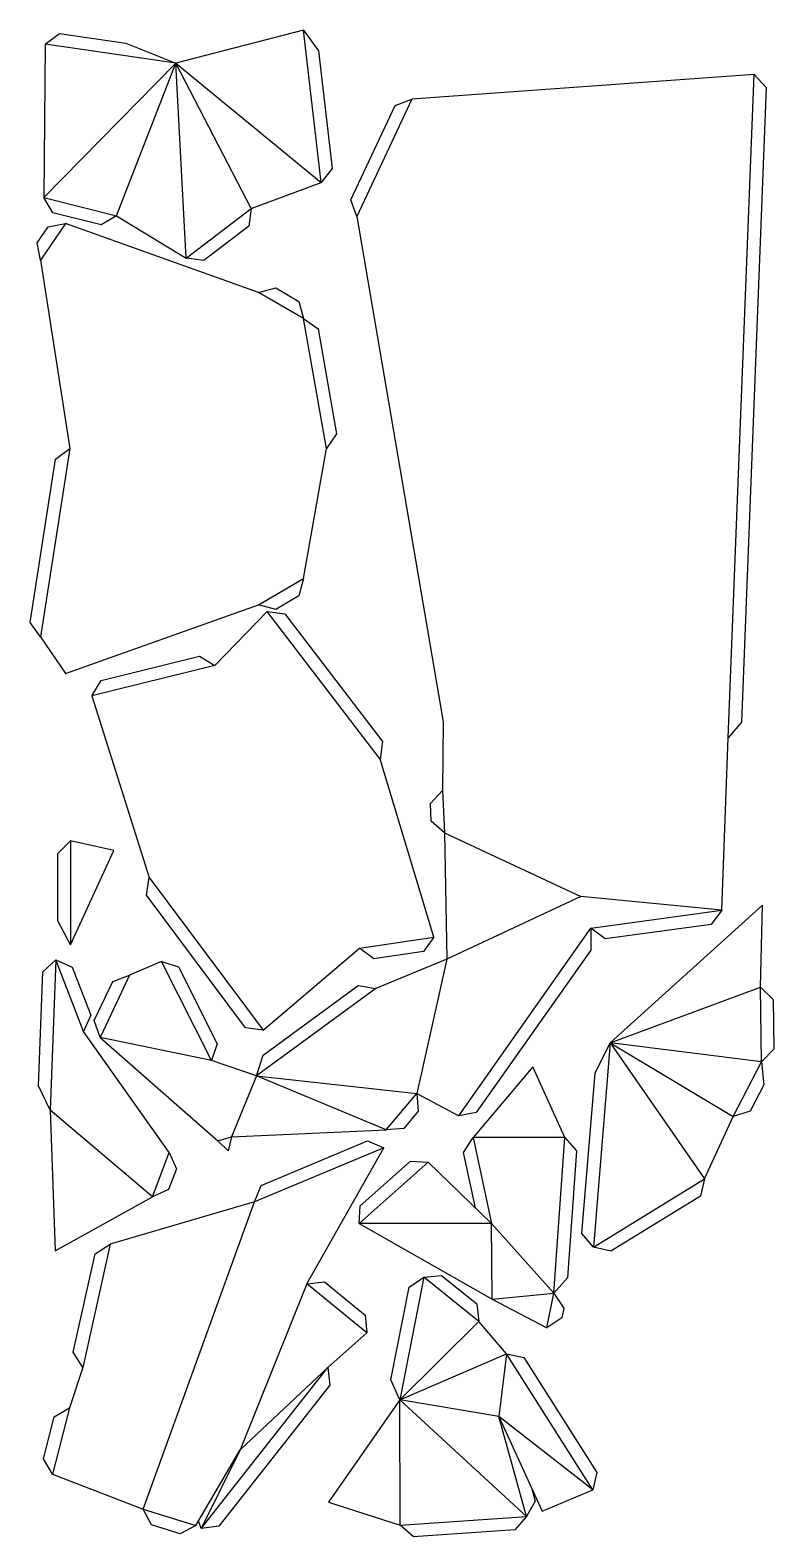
# Model space of a CAD drawing. Extents: x 302 to 598, y 3 to 601.
import ezdxf

# ---------------------------------------------------------------- set-up
doc = ezdxf.new("R2010")
doc.units = 0

msp = doc.modelspace()

# ---------------------------------------------------------------- linework, layer by layer
at = {"layer": 'CutLine', "color": 8, "linetype": 'CONTINUOUS'}
for p, q in [((308.12942, 595.741504), (313.802934, 599.961841)), ((313.802934, 599.961841), (340.103906, 596.098839)), ((410.736923, 601.272239), (359.992829, 588.123973)), ((410.736923, 601.272239), (416.72782, 593.093678)), ((308.12942, 595.741504), (307.596013, 534.849612)), ((340.103906, 596.098839), (359.992829, 588.123973)), ((416.72782, 593.093678), (422.197745, 546.337601)), ((589.886255, 583.686864), (453.864229, 573.797611)), ((589.886255, 583.686864), (594.685807, 578.494148)), ((594.685807, 578.494148), (584.769984, 326.483421)), ((429.576866, 533.941024), (447.210901, 571.403197)), ((447.210901, 571.403197), (453.864229, 573.797611)), ((422.197745, 546.337601), (417.812594, 540.790489)), ((389.947238, 530.418567), (417.812594, 540.790489)), ((311.211897, 528.772985), (307.596013, 534.849612)), ((431.97128, 527.287695), (429.576866, 533.941024)), ((330.338183, 523.917187), (311.211897, 528.772985)), ((336.41481, 527.53307), (330.338183, 523.917187)), ((336.41481, 527.53307), (364.166779, 510.687864)), ((389.947238, 530.418567), (389.015484, 523.409157)), ((431.97128, 527.287695), (466.286431, 326.537356)), ((304.974844, 516.804384), (309.282765, 523.142649)), ((309.282765, 523.142649), (316.228647, 524.467306)), ((392.896049, 497.136134), (316.228647, 524.467306)), ((389.015484, 523.409157), (371.176189, 509.75611)), ((306.2995, 509.858501), (304.974844, 516.804384)), ((306.2995, 509.858501), (317.896688, 435.096126)), ((371.176189, 509.75611), (364.166779, 510.687864)), ((392.896049, 497.136134), (399.733876, 498.937279)), ((399.733876, 498.937279), (408.965307, 493.555183)), ((408.965307, 493.555183), (410.766452, 486.717356)), ((410.766452, 486.717356), (416.559728, 482.662981)), ((416.559728, 482.662981), (423.93612, 440.889402)), ((423.93612, 440.889402), (419.881745, 435.096126)), ((302.125029, 366.041095), (312.189343, 430.921654)), ((312.189343, 430.921654), (317.896688, 435.096126)), ((410.766452, 383.474895), (419.881745, 435.096126)), ((410.766452, 383.474895), (408.965307, 376.637069)), ((316.228647, 345.724946), (392.896049, 373.056118)), ((399.733876, 371.254972), (392.896049, 373.056118)), ((408.965307, 376.637069), (399.733876, 371.254972)), ((306.2995, 360.33375), (302.125029, 366.041095)), ((396.35587, 370.423965), (375.494872, 348.990413)), ((396.35587, 370.423965), (403.365835, 369.496396)), ((403.365835, 369.496396), (442.204829, 318.811469)), ((306.2995, 360.33375), (316.228647, 345.724946)), ((330.301048, 342.972179), (369.441344, 352.644835)), ((369.441344, 352.644835), (375.494872, 348.990413)), ((326.646625, 336.918652), (330.301048, 342.972179)), ((326.646625, 336.918652), (349.41208, 264.768519)), ((466.286431, 326.537356), (465.94525, 299.37683)), ((584.769984, 326.483421), (579.519738, 320.221746)), ((442.204829, 318.811469), (441.27726, 311.801503)), ((577.05253, 251.789519), (579.519738, 320.221746)), ((462.609067, 241.094514), (441.27726, 311.801503)), ((461.188448, 294.144924), (465.94525, 299.37683)), ((461.519091, 287.193393), (461.188448, 294.144924)), ((466.750996, 282.436591), (461.519091, 287.193393)), ((466.750996, 282.436591), (467.709165, 232.353837)), ((313.116406, 274.331094), (318.116406, 279.331094)), ((335.354594, 275.477522), (318.116406, 279.331094)), ((318.116406, 237.990915), (335.354594, 275.477522)), ((313.116406, 247.593491), (313.116406, 274.331094)), ((348.4187, 257.726585), (349.434746, 264.724274)), ((387.692076, 205.111195), (348.4187, 257.726585)), ((593.142967, 253.719207), (532.683973, 199.147029)), ((577.05253, 251.789519), (572.772474, 246.160921)), ((592.38713, 221.263677), (593.142967, 253.719207)), ((318.116406, 237.990915), (313.116406, 247.593491)), ((572.772474, 246.160921), (530.636929, 240.426384)), ((462.609067, 241.094514), (458.40055, 235.412228)), ((525.008331, 244.70644), (524.961093, 235.959245)), ((530.636929, 240.426384), (525.008331, 244.70644)), ((394.689765, 204.095149), (433.026164, 236.686544)), ((438.70845, 232.478027), (433.026164, 236.686544)), ((458.40055, 235.412228), (438.70845, 232.478027)), ((524.961093, 235.959245), (479.449581, 171.374467)), ((307.207921, 227.235188), (312.402266, 232.032978)), ((312.402266, 232.032978), (318.86477, 229.163127)), ((318.86477, 229.163127), (326.218389, 210.061201)), ((354.399568, 231.455819), (341.602778, 225.909483)), ((354.399568, 231.455819), (361.111169, 229.229968)), ((361.111169, 229.229968), (376.40716, 198.754091)), ((467.709165, 232.353837), (439.541176, 220.739467)), ((305.414998, 182.058283), (307.207921, 227.235188)), ((327.596135, 207.936229), (334.947492, 223.520515)), ((334.947492, 223.520515), (341.602778, 225.909483)), ((394.799888, 194.204029), (432.553585, 221.822781)), ((432.553585, 221.822781), (439.541176, 220.739467)), ((592.38713, 221.263677), (597.451404, 216.328788)), ((597.451404, 216.328788), (597.706719, 196.59738)), ((326.218389, 210.061201), (323.348538, 203.598698)), ((357.388945, 155.574729), (323.348538, 203.598698)), ((329.985102, 201.280943), (327.596135, 207.936229)), ((394.689765, 204.095149), (387.692076, 205.111195)), ((329.985102, 201.280943), (376.779681, 160.241693)), ((376.40716, 198.754091), (374.181309, 192.04249)), ((526.675033, 187.061455), (532.683973, 199.147029)), ((392.032051, 185.984123), (374.181309, 192.04249)), ((392.032051, 185.984123), (394.799888, 194.204029)), ((597.706719, 196.59738), (592.77183, 191.533106)), ((592.77183, 191.533106), (593.661639, 182.40636)), ((501.906265, 189.61681), (478.198757, 161.555802)), ((514.636451, 161.566773), (501.906265, 189.61681)), ((521.44624, 123.366634), (526.675033, 187.061455)), ((310.032218, 172.314071), (305.414998, 182.058283)), ((593.661639, 182.40636), (588.228163, 171.957025)), ((455.764867, 178.952946), (456.36417, 171.907321)), ((455.764867, 178.952946), (472.482294, 170.167442)), ((310.032218, 172.314071), (312.140703, 116.549774)), ((456.36417, 171.907321), (450.636371, 165.114514)), ((479.449581, 171.374467), (472.482294, 170.167442)), ((570.145746, 145.06981), (581.485344, 169.827615)), ((588.228163, 171.957025), (581.485344, 169.827615)), ((382.160521, 161.717371), (380.792507, 156.157577)), ((382.160521, 161.717371), (443.590746, 164.51521)), ((450.636371, 165.114514), (443.590746, 164.51521)), ((514.636451, 161.566773), (519.272743, 156.227786)), ((357.388945, 155.574729), (360.288891, 149.125674)), ((380.792507, 156.157577), (376.779681, 160.241693)), ((393.948253, 142.468552), (436.205562, 160.141682)), ((412.096741, 103.45982), (442.747594, 157.458063)), ((436.205562, 160.141682), (442.747594, 157.458063)), ((474.3601, 155.617392), (478.198757, 161.555802)), ((479.095254, 133.569121), (474.3601, 155.617392)), ((519.272743, 156.227786), (515.715197, 105.725729)), ((433.270304, 134.396464), (453.314065, 152.088614)), ((453.314065, 152.088614), (460.371442, 151.648815)), ((485.547243, 127.339087), (460.371442, 151.648815)), ((360.288891, 149.125674), (357.147643, 140.851056)), ((570.145746, 145.06981), (568.501316, 138.192612)), ((312.140703, 116.549774), (350.698588, 137.951111)), ((357.147643, 140.851056), (350.698588, 137.951111)), ((391.264634, 135.92652), (393.948253, 142.468552)), ((568.501316, 138.192612), (532.897595, 116.329886)), ((391.264634, 135.92652), (333.904074, 119.14167)), ((432.830505, 127.339087), (433.270304, 134.396464)), ((432.830505, 127.339087), (485.80363, 97.306518)), ((526.020397, 117.974316), (521.44624, 123.366634)), ((319.283439, 76.193815), (327.942212, 115.339538)), ((327.942212, 115.339538), (333.904074, 119.14167)), ((532.897595, 116.329886), (526.020397, 117.974316)), ((412.096741, 103.45982), (419.133536, 104.155179)), ((419.133536, 104.155179), (435.219203, 90.962706)), ((445.508202, 65.323303), (452.719461, 102.044827)), ((452.719461, 102.044827), (458.589235, 105.987637)), ((458.589235, 105.987637), (465.617905, 106.760807)), ((465.617905, 106.760807), (479.686656, 95.480513)), ((515.715197, 105.725729), (510.273354, 99.629318)), ((485.80363, 97.306518), (507.480321, 85.964815)), ((510.273354, 99.629318), (514.170767, 93.729304)), ((435.219203, 90.962706), (435.914562, 83.925911)), ((479.686656, 95.480513), (480.459827, 88.451843)), ((513.380335, 89.862228), (507.480321, 85.964815)), ((514.170767, 93.729304), (513.380335, 89.862228)), ((420.463645, 70.171953), (435.914562, 83.925911)), ((491.496915, 75.641011), (480.459827, 88.451843)), ((323.08557, 70.231953), (319.283439, 76.193815)), ((491.496915, 75.641011), (498.398056, 74.100152)), ((498.398056, 74.100152), (527.35358, 28.497602)), ((323.08557, 70.231953), (317.733419, 54.139241)), ((420.463645, 70.171953), (421.292133, 63.149588)), ((421.292133, 63.149588), (377.071947, 7.099691)), ((449.04045, 57.362843), (445.508202, 65.323303)), ((311.661319, 50.515762), (317.733419, 54.139241)), ((449.04045, 57.362843), (420.709921, 16.706589)), ((307.458833, 33.87556), (311.661319, 50.515762)), ((488.336724, 50.720024), (505.573786, 13.144844)), ((367.96196, 7.397606), (385.567266, 37.528707)), ((311.082313, 27.80346), (307.458833, 33.87556)), ((311.082313, 27.80346), (347.009039, 13.879846)), ((527.35358, 28.497602), (525.812721, 21.59646)), ((501.510884, 22.00159), (502.866905, 17.124294)), ((505.573786, 13.144844), (525.812721, 21.59646)), ((350.307919, 7.625456), (347.009039, 13.879846)), ((420.709921, 16.706589), (449.186679, 7.560407)), ((502.866905, 17.124294), (499.388961, 10.967679)), ((361.70757, 4.098727), (350.307919, 7.625456)), ((367.96196, 7.397606), (361.70757, 4.098727)), ((370.049582, 6.271203), (369.046151, 9.253176)), ((377.071947, 7.099691), (370.049582, 6.271203)), ((454.513778, 2.910459), (449.186679, 7.560407)), ((499.388961, 10.967679), (494.739013, 5.64058)), ((494.739013, 5.64058), (454.513778, 2.910459))]:
    msp.add_line(p, q, dxfattribs=at)
at = {"layer": 'MountainLine', "color": 5, "linetype": 'CONTINUOUS'}
for p, q in [((417.812594, 540.790489), (410.736923, 601.272239)), ((364.166779, 510.687864), (359.992829, 588.123973)), ((579.519738, 320.221746), (589.886255, 583.686864)), ((453.864229, 573.797611), (431.97128, 527.287695)), ((307.596013, 534.849612), (336.41481, 527.53307)), ((364.166779, 510.687864), (389.947238, 530.418567)), ((316.228647, 524.467306), (306.2995, 509.858501)), ((317.896688, 435.096126), (306.2995, 360.33375)), ((441.27726, 311.801503), (396.35587, 370.423965)), ((375.494872, 348.990413), (326.646625, 336.918652)), ((466.750996, 282.436591), (521.029075, 257.164844)), ((349.434746, 264.724274), (394.689765, 204.095149)), ((521.029075, 257.164844), (467.709165, 232.353837)), ((577.05253, 251.789519), (521.029075, 257.164844)), ((433.026164, 236.686544), (462.609067, 241.094514)), ((323.348538, 203.598698), (312.402266, 232.032978)), ((341.602778, 225.909483), (329.985102, 201.280943)), ((439.541176, 220.739467), (392.032051, 185.984123)), ((592.77183, 191.533106), (592.38713, 221.263677)), ((581.485344, 169.827615), (592.77183, 191.533106)), ((443.590746, 164.51521), (392.032051, 185.984123)), ((350.698588, 137.951111), (310.032218, 172.314071)), ((510.273354, 99.629318), (514.636451, 161.566773)), ((347.009039, 13.879846), (391.264634, 135.92652)), ((485.547243, 127.339087), (432.830505, 127.339087)), ((435.914562, 83.925911), (412.096741, 103.45982)), ((480.459827, 88.451843), (458.589235, 105.987637)), ((485.80363, 97.306518), (510.273354, 99.629318)), ((525.812721, 21.59646), (491.496915, 75.641011)), ((499.388961, 10.967679), (488.336724, 50.720024)), ((347.009039, 13.879846), (367.96196, 7.397606)), ((449.186679, 7.560407), (499.388961, 10.967679))]:
    msp.add_line(p, q, dxfattribs=at)
at = {"layer": 'ValleyLine', "color": 1, "linetype": 'CONTINUOUS'}
for p, q in [((359.992829, 588.123973), (308.12942, 595.741504)), ((359.992829, 588.123973), (307.596013, 534.849612)), ((336.41481, 527.53307), (359.992829, 588.123973)), ((389.947238, 530.418567), (359.992829, 588.123973)), ((359.992829, 588.123973), (417.812594, 540.790489)), ((410.766452, 486.717356), (392.896049, 497.136134)), ((419.881745, 435.096126), (410.766452, 486.717356)), ((392.896049, 373.056118), (410.766452, 383.474895)), ((465.94525, 299.37683), (466.750996, 282.436591)), ((318.116406, 279.331094), (318.116406, 237.990915)), ((525.008331, 244.70644), (577.05253, 251.789519)), ((472.482294, 170.167442), (525.008331, 244.70644)), ((312.402266, 232.032978), (310.032218, 172.314071)), ((374.181309, 192.04249), (354.399568, 231.455819)), ((467.709165, 232.353837), (455.764867, 178.952946)), ((532.683973, 199.147029), (592.38713, 221.263677)), ((374.181309, 192.04249), (329.985102, 201.280943)), ((532.683973, 199.147029), (526.020397, 117.974316)), ((532.683973, 199.147029), (581.485344, 169.827615)), ((592.77183, 191.533106), (532.683973, 199.147029)), ((532.683973, 199.147029), (570.145746, 145.06981)), ((392.032051, 185.984123), (382.160521, 161.717371)), ((392.032051, 185.984123), (455.764867, 178.952946)), ((443.590746, 164.51521), (455.764867, 178.952946)), ((376.779681, 160.241693), (382.160521, 161.717371)), ((514.636451, 161.566773), (478.198757, 161.555802)), ((350.698588, 137.951111), (357.388945, 155.574729)), ((442.747594, 157.458063), (391.264634, 135.92652)), ((478.198757, 161.555802), (485.547243, 127.339087)), ((460.371442, 151.648815), (432.830505, 127.339087)), ((526.020397, 117.974316), (570.145746, 145.06981)), ((485.80363, 97.306518), (485.547243, 127.339087)), ((510.273354, 99.629318), (485.547243, 127.339087)), ((333.904074, 119.14167), (323.08557, 70.231953)), ((412.096741, 103.45982), (385.567266, 37.528707)), ((458.589235, 105.987637), (449.04045, 57.362843)), ((507.480321, 85.964815), (510.273354, 99.629318)), ((480.459827, 88.451843), (449.04045, 57.362843)), ((449.04045, 57.362843), (491.496915, 75.641011)), ((491.496915, 75.641011), (488.336724, 50.720024)), ((370.049582, 6.271203), (420.463645, 70.171953)), ((385.567266, 37.528707), (420.463645, 70.171953)), ((317.733419, 54.139241), (311.082313, 27.80346)), ((488.336724, 50.720024), (449.04045, 57.362843)), ((449.04045, 57.362843), (499.388961, 10.967679)), ((449.186679, 7.560407), (449.04045, 57.362843)), ((525.812721, 21.59646), (488.336724, 50.720024)), ((385.567266, 37.528707), (370.049582, 6.271203))]:
    msp.add_line(p, q, dxfattribs=at)

doc.saveas('drawing.dxf')
